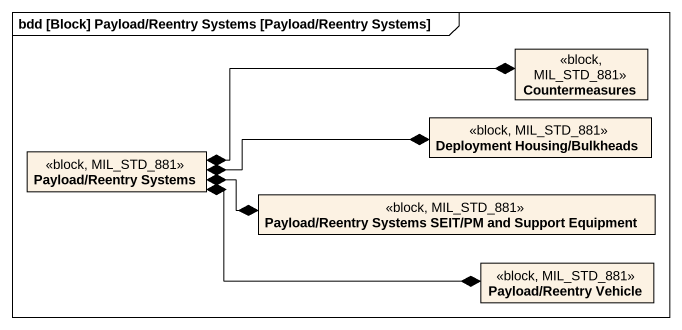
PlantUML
@startuml
mainframe bdd [Block] Payload/Reentry Systems [Payload/Reentry Systems]
hide circle
hide empty members
class Countermeasures <<block, MIL_STD_881>>
class "Deployment Housing/Bulkheads" as Deployment_Housing_Bulkheads <<block, MIL_STD_881>>
class "Payload/Reentry Systems" as Payload_Reentry_Systems <<block, MIL_STD_881>>
class "Payload/Reentry Systems SEIT/PM and Support Equipment" as Payload_Reentry_Systems_2 <<block, MIL_STD_881>>
class "Payload/Reentry Vehicle" as Payload_Reentry_Vehicle <<block, MIL_STD_881>>
Payload_Reentry_Systems *-right-* Countermeasures
Payload_Reentry_Systems *-right-* Deployment_Housing_Bulkheads
Payload_Reentry_Systems *-right-* Payload_Reentry_Systems_2
Payload_Reentry_Systems *-right-* Payload_Reentry_Vehicle
@enduml
